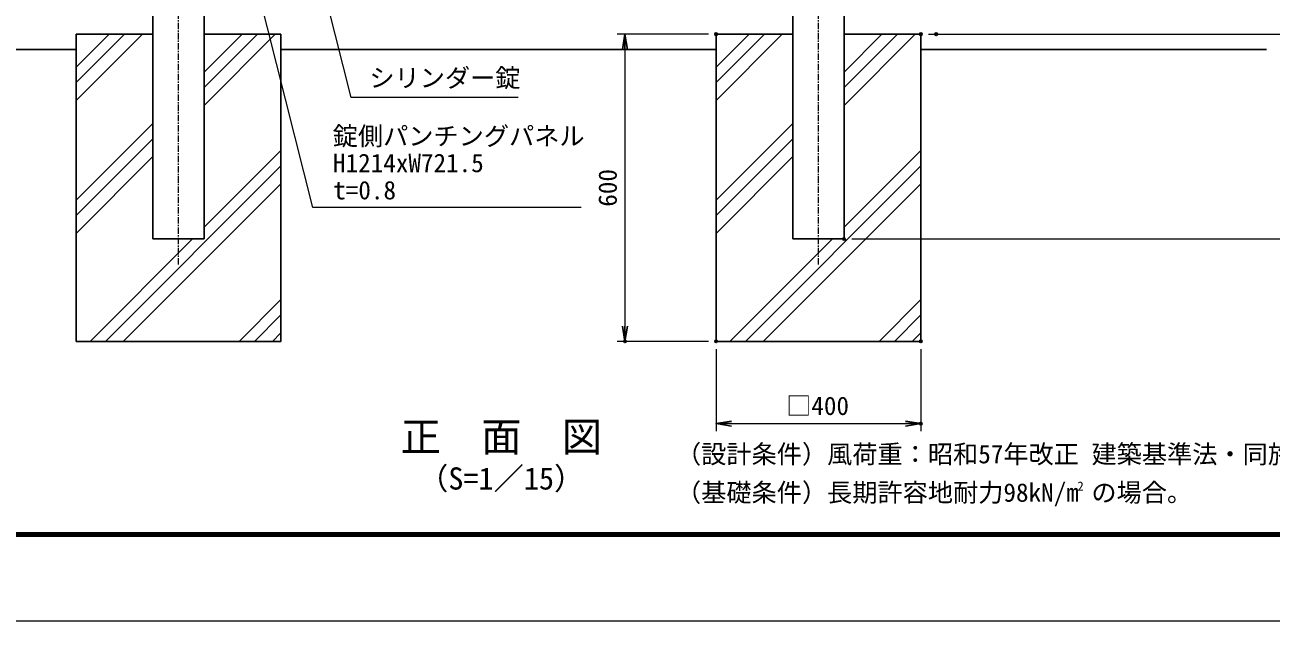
# Model space of a CAD drawing. Units: millimetres, scale not verified. Extents: x -3152 to 3148, y -2225 to 2230.
# Drawn here: x -1523 to 911, y -2225 to -1061 of the extents above; entities that cross this region are included whole.
import ezdxf
from ezdxf.enums import TextEntityAlignment as Align

# ---------------------------------------------------------------- set-up
doc = ezdxf.new("R2010")
doc.units = ezdxf.units.MM
doc.header["$LTSCALE"] = 10
doc.header["$PDMODE"] = 32
doc.header["$PDSIZE"] = 5
doc.linetypes.add('USER1', pattern=[2, 1.25, -0.25, 0.25, -0.25])
for name, color, linetype, lineweight in [('0-0_D-STR4', 7, 'Continuous', 25), ('0-1_D-STR-DIM', 7, 'Continuous', 13), ('0-2_0', 7, 'Continuous', 25), ('0-3_DEFPOINTS', 8, 'Continuous', 25), ('0-4_D-DCR-HCH', 7, 'Continuous', 13), ('0-5_D-BMK', 2, 'USER1', 13), ('0-6_D-STR1', 1, 'Continuous', 25), ('0-8_D-BGD', 7, 'Continuous', 25), ('0-A_D-TTL-TXT', 7, 'Continuous', 13), ('0-B_D-STR-TXT', 7, 'Continuous', 13), ('0-D_D-TTL', 7, 'Continuous', 13)]:
    doc.layers.add(name, color=color, linetype=linetype, lineweight=lineweight)
doc.styles.add('ＭＳ ゴシック', font='')
doc.styles.get('ＭＳ ゴシック').set_extended_font_data('MS Gothic')

# ---------------------------------------------------------------- blocks, each defined once
blk = doc.blocks.new('_OPEN')
at = {"layer": '0-2_0'}
blk.add_line((0, 0), (-10, 0), dxfattribs=at)
blk.add_lwpolyline([(-10, 1.667), (0, 0), (-10, -1.667)], dxfattribs=at)

msp = doc.modelspace()

# ---------------------------------------------------------------- linework, layer by layer
at = {"layer": '0-0_D-STR4'}
for p, q in [((-1422.89, -1678.95), (-1422.89, -1078.95)), ((-1272.89, -1078.95), (-1422.89, -1078.95)), ((-1022.89, -1078.95), (-1172.89, -1078.95)), ((-1022.89, -1678.95), (-1022.89, -1078.95)), ((-172.89, -1678.95), (-172.89, -1078.95)), ((-22.89, -1078.95), (-172.89, -1078.95)), ((227.11, -1078.95), (77.11, -1078.95)), ((227.11, -1678.95), (227.11, -1078.95)), ((-1022.89, -1678.95), (-1422.89, -1678.95)), ((227.11, -1678.95), (-172.89, -1678.95))]:
    msp.add_line(p, q, dxfattribs=at)
at = {"layer": '0-1_D-STR-DIM'}
for p, q in [((-187.89, -1078.95), (-365.79, -1078.95)), ((242.11, -1078.95), (1067.46, -1078.95)), ((242.11, -1078.95), (1157.46, -1078.95)), ((272.11, -1078.95), (1157.46, -1078.95)), ((-350.79, -1108.95), (-350.79, -1648.95)), ((92.11, -1478.95), (1157.46, -1478.95)), ((92.11, -1478.95), (1247.46, -1478.95)), ((-187.89, -1678.95), (-365.79, -1678.95)), ((-172.89, -1693.95), (-172.89, -1854.53)), ((227.11, -1693.95), (227.11, -1854.53)), ((-142.89, -1839.53), (197.11, -1839.53))]:
    msp.add_line(p, q, dxfattribs=at)
at = {"layer": '0-3_DEFPOINTS'}
for p in [(-172.89, -1078.95), (227.11, -1078.95), (257.11, -1078.95), (77.11, -1478.95), (-350.79, -1678.95), (-172.89, -1678.95), (-172.89, -1678.95), (227.11, -1678.95), (227.11, -1839.53)]:
    msp.add_point(p, dxfattribs=at)
at = {"layer": '0-4_D-DCR-HCH'}
for p, q in [((-1422.89, -1208.29), (-1293.55, -1078.95)), ((-1422.89, -1173.41), (-1328.43, -1078.95)), ((-1422.89, -1143.41), (-1358.43, -1078.95)), ((-1172.89, -1183.06), (-1068.78, -1078.95)), ((-1172.89, -1217.93), (-1033.91, -1078.95)), ((-1172.89, -1153.06), (-1098.78, -1078.95)), ((-172.89, -1173.41), (-78.43, -1078.95)), ((-172.89, -1208.29), (-43.55, -1078.95)), ((-172.89, -1143.41), (-108.43, -1078.95)), ((77.11, -1217.93), (216.09, -1078.95)), ((77.11, -1183.06), (181.22, -1078.95)), ((77.11, -1153.06), (151.22, -1078.95)), ((-1422.89, -1403.06), (-1272.89, -1253.06)), ((-172.89, -1403.06), (-22.89, -1253.06)), ((-1422.89, -1433.06), (-1272.89, -1283.06)), ((-172.89, -1433.06), (-22.89, -1283.06)), ((-1172.89, -1456.16), (-1022.89, -1306.16)), ((77.11, -1456.16), (227.11, -1306.16)), ((-1422.89, -1467.93), (-1272.89, -1317.93)), ((-1365.68, -1678.95), (-1022.89, -1336.16)), ((-172.89, -1467.93), (-22.89, -1317.93)), ((-115.68, -1678.95), (227.11, -1336.16)), ((-1330.8, -1678.95), (-1022.89, -1371.04)), ((-80.8, -1678.95), (227.11, -1371.04)), ((-1395.68, -1678.95), (-1195.68, -1478.95)), ((-145.68, -1678.95), (54.32, -1478.95)), ((-1104.49, -1678.95), (-1022.89, -1597.35)), ((145.51, -1678.95), (227.11, -1597.35)), ((-1074.49, -1678.95), (-1022.89, -1627.35)), ((175.51, -1678.95), (227.11, -1627.35)), ((-1039.61, -1678.95), (-1022.89, -1662.23)), ((210.39, -1678.95), (227.11, -1662.23))]:
    msp.add_line(p, q, dxfattribs=at)
at = {"layer": '0-5_D-BMK'}
for p, q in [((-1222.89, -1528.95), (-1222.89, 530.05)), ((27.11, -1528.95), (27.11, 530.05))]:
    msp.add_line(p, q, dxfattribs=at)
at = {"layer": '0-6_D-STR1'}
for p, q in [((-1272.89, -1478.95), (-1272.89, 430.05)), ((-1172.89, -1478.95), (-1172.89, 430.05)), ((-22.89, -1478.95), (-22.89, 430.05)), ((77.11, -1478.95), (77.11, 430.05)), ((-1172.89, -1478.95), (-1272.89, -1478.95)), ((77.11, -1478.95), (-22.89, -1478.95))]:
    msp.add_line(p, q, dxfattribs=at)
at = {"layer": '0-8_D-BGD'}
for p, q in [((-1422.89, -1108.95), (-2223.24, -1108.95)), ((-172.89, -1108.95), (-1022.89, -1108.95)), ((902.46, -1108.95), (227.11, -1108.95))]:
    msp.add_line(p, q, dxfattribs=at)
at = {"layer": '0-B_D-STR-TXT'}
for points in [[(-559.64, -1202.84), (-885.46, -1202.84), (-1103.86, -338.39)], [(-436.45, -1417.45), (-960.81, -1417.45), (-1102.48, -854.26)]]:
    msp.add_lwpolyline(points, dxfattribs=at)
at = {"layer": '0-D_D-TTL', "color": 2}
msp.add_lwpolyline([(-3151.83, 2229.64), (3148.17, 2229.64), (3148.17, -2225.36), (-3151.83, -2225.36)], close=True, dxfattribs=at)
at = {"layer": '0-D_D-TTL'}
for points in [[(-2949.33, 2064.64), (2945.67, 2064.64), (2945.67, -2060.36), (-2949.33, -2060.36)], [(-2947.46, 2062.77), (2943.79, 2062.77), (2943.79, -2058.48), (-2947.46, -2058.48)], [(-2945.58, 2060.89), (2941.92, 2060.89), (2941.92, -2056.61), (-2945.58, -2056.61)], [(-2943.71, 2059.02), (2940.04, 2059.02), (2940.04, -2054.73), (-2943.71, -2054.73)], [(-2941.83, 2057.14), (2938.17, 2057.14), (2938.17, -2052.86), (-2941.83, -2052.86)]]:
    msp.add_lwpolyline(points, close=True, dxfattribs=at)

# ---------------------------------------------------------------- block references
at = {"layer": '0-1_D-STR-DIM', "xscale": 3, "yscale": 3}
for p, rotation in [((-350.79, -1078.95), 90), ((-350.79, -1678.95), 270), ((-172.89, -1839.53), 180)]:
    msp.add_blockref('_OPEN', p, dxfattribs=dict(at, rotation=rotation))
msp.add_blockref('_OPEN', (227.11, -1839.53), dxfattribs=at)

# ---------------------------------------------------------------- texts
at = {"layer": '0-1_D-STR-DIM', "style": 'ＭＳ ゴシック'}
msp.add_text('600', height=36.07, rotation=90, dxfattribs=at).set_placement((-355.85, -1415.89), align=Align.BOTTOM_LEFT)
msp.add_text('□400', height=36.07, dxfattribs=at).set_placement((-36, -1833.71), align=Align.BOTTOM_LEFT)
at = {"layer": '0-A_D-TTL-TXT', "style": 'ＭＳ ゴシック'}
for s, height, p in [('正\u3000面\u3000図', 57.7, (-789.07, -1911.57)), ('（設計条件）風荷重：昭和57年改正 建築基準法・同施行令に基づく風圧力に準拠。', 36.07, (-251.17, -1928.06)), ('（S=1／15）', 43.33, (-754.95, -1981.47)), ('（基礎条件）長期許容地耐力98kN/m の場合。', 36.07, (-251.17, -2003.06)), ('2', 18.04, (532.93, -1976.2))]:
    msp.add_text(s, height=height, dxfattribs=at).set_placement(p, align=Align.BOTTOM_LEFT)
at = {"layer": '0-B_D-STR-TXT', "style": 'ＭＳ ゴシック'}
for s, p in [('シリンダー錠', (-850.12, -1193.02)), ('錠側パンチングパネル', (-921.67, -1306.71)), ('H1214xW721.5', (-921.1, -1359.26)), ('t=0.8', (-920.72, -1412.38))]:
    msp.add_text(s, height=36.07, dxfattribs=at).set_placement(p, align=Align.BOTTOM_LEFT)

doc.saveas('drawing.dxf')
